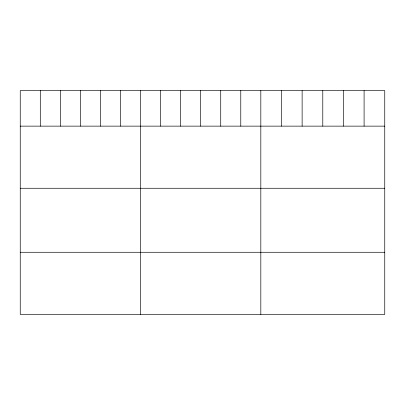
<?xml version="1.0" encoding="UTF-8"?>
<svg xmlns="http://www.w3.org/2000/svg" width="405" height="405" viewBox="0 0 405 405"><rect width="100%" height="100%" fill="white"/><g stroke="black" fill="none" stroke-linecap="round" stroke-linejoin="round"><path stroke-width="0.61" d="M384.75 126.137L384.75 314.401L20.25 314.401L20.25 90.599L384.75 90.599L384.75 126.137L20.25 126.137M20.25 188.264L384.75 188.264M20.25 252.274L384.75 252.274M364.095 90.599L364.095 126.137M343.44 90.599L343.44 126.137M322.785 90.599L322.785 126.137M302.13 90.599L302.13 126.137M281.475 90.599L281.475 126.137M260.82 90.599L260.82 314.401M240.773 90.599L240.773 126.137M220.725 90.599L220.725 126.137M200.677 90.599L200.677 126.137M180.63 90.599L180.63 126.137M160.582 90.599L160.582 126.137M140.535 90.599L140.535 314.401M120.487 90.599L120.487 126.137M100.44 90.599L100.44 126.137M80.392 90.599L80.392 126.137M60.345 90.599L60.345 126.137M40.297 90.599L40.297 126.137"/></g></svg>
